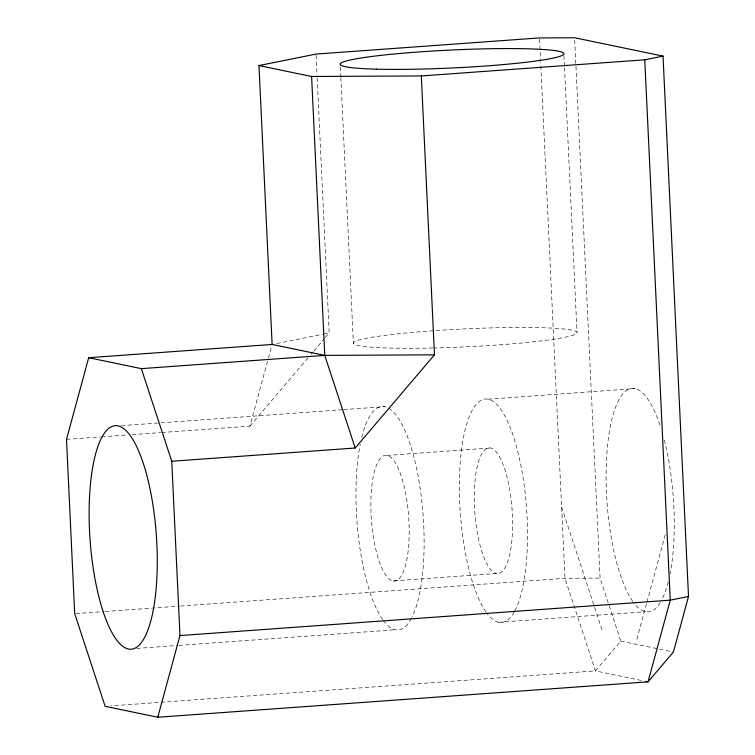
<?xml version="1.0" encoding="UTF-8"?>
<svg xmlns="http://www.w3.org/2000/svg" width="755" height="755" viewBox="0 0 755 755"><rect width="100%" height="100%" fill="white"/><g stroke="black" fill="none" stroke-linecap="round" stroke-linejoin="round"><path stroke-width="0.57" stroke-dasharray="3.77 2.83" d="M161.73 432.502L249.924 426.131L268.119 359.201M268.431 358.059L272.13 344.45M636.871 639.268L646.667 603.16M646.978 602.037L665.353 534.332M249.924 426.131L307.851 358.04M310.9 354.463L313.193 351.773M313.948 350.877L324.622 338.334M325.386 337.438L329.199 332.955L317.1 76.425M574.715 40.1L600.093 578.103L620.78 641.089L595.412 670.902L111.013 705.887M276.698 343.525L322.347 334.333M323.489 334.106L329.199 332.955M121.489 425.66L342.477 409.701M343.648 409.616L384.786 406.643M488.183 399.178L634.936 388.58M66.487 439.382L100.585 436.918M101.765 436.834L127.633 434.965M132.333 434.625L160.56 432.587M387.089 455.454L490.486 447.989M393.006 580.954A63.024 18.677 85.9 0 0 404.982 490.24A63.024 18.677 85.9 0 0 372.158 483.417A63.024 18.677 85.9 0 0 393.006 580.954L496.403 573.489A63.024 18.677 85.9 0 0 508.37 482.766A63.024 18.677 85.9 0 0 475.556 475.952A63.024 18.677 85.9 0 0 496.403 573.489M75.877 613.607L104.096 611.569M105.275 611.484L179.341 606.133M180.52 606.048L564.985 578.283L600.093 578.103M136.721 648.432L177.859 645.468M179.029 645.383L395.309 629.764M498.706 622.29L645.459 611.692M620.78 641.089L673.413 652.027M641.184 680.415L595.412 670.902L564.985 578.283L540.674 62.618M561.635 507.096L602.764 632.18M563.976 55.7L564.476 66.289M564.532 67.469L577.018 332.238M539.561 39.1L540.618 61.448M340.363 66.968L340.807 76.387M340.854 77.557L353.397 343.506M316.1 55.247L317.043 75.245M432.785 347.998A112.042 8.984 -2.7 0 1 388.363 334.937A112.042 8.984 -2.7 0 1 573.998 330.662A112.042 8.984 -2.7 0 1 433.955 347.98M411.447 618.317A112.042 33.211 85.9 0 1 383.266 620.365M382.643 619.496A112.042 33.211 85.9 0 1 360.239 444.157M361.711 437.475A112.042 33.211 85.9 0 1 387.74 407.681M388.731 408.21A112.042 33.211 85.9 0 1 421.866 501.537A112.042 33.211 85.9 0 1 411.9 617.439M660.314 602.49A112.042 33.211 85.9 0 1 633.417 602.301M632.784 601.433A112.042 33.211 85.9 0 1 609.125 433.181A112.042 33.211 85.9 0 1 660.295 426.207M664.296 440.014A112.042 33.211 85.9 0 1 670.006 574.187M668.269 581.916A112.042 33.211 85.9 0 1 661.588 600.244M514.212 611.994A112.042 33.211 85.9 0 1 486.664 612.9M486.031 612.031A112.042 33.211 85.9 0 1 462.645 442.119A112.042 33.211 85.9 0 1 514.551 439.986A112.042 33.211 85.9 0 1 514.844 610.842"/><path stroke-width="1.13" d="M272.13 344.45L88.694 357.7L66.487 439.382L74.707 613.692L105.134 706.312L157.767 717.25L648.045 681.841L673.413 652.027L688.513 596.478L663.032 56.125L574.612 37.75L539.504 37.929L316.043 54.067L258.974 65.553L272.13 344.45L324.763 355.388L434.465 354.831L421.309 75.944L311.607 76.491L258.974 65.553M157.767 717.25L179.973 635.568L171.753 461.258L141.327 368.638L88.694 357.7M171.753 461.258L355.19 448.008L434.465 354.831M421.309 75.944L644.77 59.805L663.032 56.125M688.513 596.478L670.251 600.159L179.973 635.568M141.327 368.638L324.763 355.388L355.19 448.008M645.761 681.369L648.045 681.841L670.251 600.159L644.77 59.805M311.607 76.491L324.763 355.388M376.471 69.158A112.042 8.984 -2.7 0 0 561.333 55.804A112.042 8.984 -2.7 0 0 418.374 51.982A112.042 8.984 -2.7 0 0 376.471 69.158M91.421 475.631A112.042 33.211 85.9 0 0 128.492 649.026A112.042 33.211 85.9 0 0 149.773 487.758A112.042 33.211 85.9 0 0 91.421 475.631"/></g></svg>
